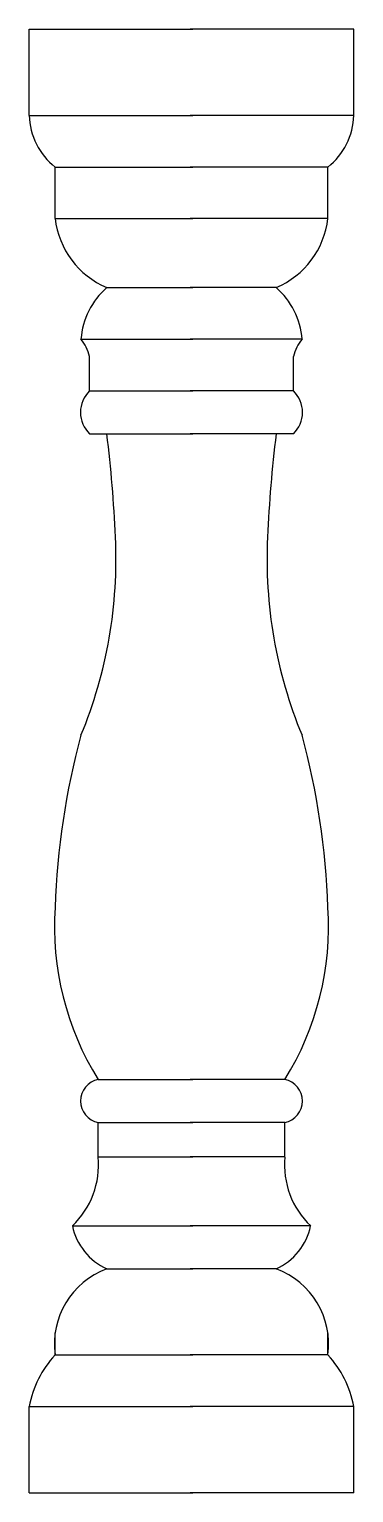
# Model space of a CAD drawing. Header units: metres. Extents: x 182 to 370, y -561 to 289.
import ezdxf

# ---------------------------------------------------------------- set-up
doc = ezdxf.new("R2010")
doc.units = ezdxf.units.M

msp = doc.modelspace()

# ---------------------------------------------------------------- linework, layer by layer
for p, q in [((181.77, 288.92), (276.77, 288.92)), ((181.77, 238.92), (181.77, 288.92)), ((370.12, 288.92), (275.12, 288.92)), ((370.12, 238.92), (370.12, 288.92)), ((181.77, 238.92), (276.77, 238.92)), ((370.12, 238.92), (275.12, 238.92)), ((196.77, 178.93), (196.77, 208.93)), ((196.77, 208.92), (276.77, 208.92)), ((355.12, 208.92), (275.12, 208.92)), ((355.12, 178.93), (355.12, 208.93)), ((196.77, 178.92), (276.77, 178.92)), ((355.12, 178.92), (275.12, 178.92)), ((226.77, 138.92), (276.77, 138.92)), ((325.12, 138.92), (275.12, 138.92)), ((211.77, 108.92), (276.77, 108.92)), ((340.12, 108.92), (275.12, 108.92)), ((216.77, 78.92), (216.77, 98.92)), ((335.12, 78.92), (335.12, 98.92)), ((216.77, 78.92), (276.77, 78.92)), ((335.12, 78.92), (275.12, 78.92)), ((216.77, 53.92), (276.77, 53.92)), ((335.12, 53.92), (275.12, 53.92)), ((221.77, -321.08), (276.77, -321.08)), ((330.12, -321.08), (275.12, -321.08)), ((221.77, -346.08), (276.77, -346.08)), ((221.77, -366.08), (221.77, -346.08)), ((330.12, -346.08), (275.12, -346.08)), ((330.12, -366.08), (330.12, -346.08)), ((221.77, -366.08), (276.77, -366.08)), ((330.12, -366.08), (275.12, -366.08)), ((206.77, -406.08), (276.77, -406.08)), ((345.12, -406.08), (275.12, -406.08)), ((226.77, -431.08), (276.77, -431.08)), ((325.12, -431.08), (275.12, -431.08)), ((196.77, -481.08), (196.77, -468.3)), ((355.12, -481.08), (355.12, -468.3)), ((196.77, -481.08), (276.77, -481.08)), ((355.12, -481.08), (275.12, -481.08)), ((181.77, -511.08), (276.77, -511.08)), ((181.77, -561.08), (181.77, -511.08)), ((370.12, -511.08), (275.12, -511.08)), ((370.12, -561.08), (370.12, -511.08)), ((181.77, -561.08), (276.77, -561.08)), ((370.12, -561.08), (275.12, -561.08))]:
    msp.add_line(p, q)
for centre, radius, start, end in [((221.14, 239.85), 39.38, 181.36, 231.77), ((330.75, 239.85), 39.38, 308.23, 358.64), ((246.27, 184.79), 49.85, 186.75, 246.97), ((305.62, 184.79), 49.85, 293.03, 353.25), ((255.81, 105.65), 44.16, 131.12, 175.75), ((296.08, 105.65), 44.16, 4.25, 48.88), ((192.19, 92.88), 25.3, 13.8, 39.33), ((359.69, 92.88), 25.3, 140.67, 166.2), ((228.96, 66.42), 17.47, 134.3, 225.7), ((322.93, 66.42), 17.47, 314.3, 45.7), ((-472.59, -34.57), 704.93, 2.32, 7.21), ((1024.48, -34.57), 704.93, 172.79, 177.68), ((-34.25, -19.06), 266.33, 337.48, 2.79), ((586.13, -19.06), 266.33, 177.21, 202.52), ((636.28, -235.89), 439.77, 164.87, 178.07), ((-84.39, -235.89), 439.77, 1.93, 15.13), ((364.6, -232.25), 168.21, 176.19, 211.88), ((187.29, -232.25), 168.21, 328.12, 3.81), ((224.28, -333.58), 12.75, 101.36, 258.64), ((327.61, -333.58), 12.75, 281.36, 78.64), ((173.02, -370.62), 48.95, 313.57, 5.31), ((378.87, -370.62), 48.95, 174.69, 226.43), ((241.63, -398.7), 35.63, 191.97, 245.35), ((310.26, -398.7), 35.63, 294.65, 348.03), ((242.78, -474.69), 46.45, 110.16, 187.91), ((309.11, -474.69), 46.45, 352.09, 69.84), ((239.82, -521.36), 58.96, 136.91, 169.96), ((312.06, -521.36), 58.96, 10.04, 43.09)]:
    msp.add_arc(centre, radius, start, end)

doc.saveas('drawing.dxf')
